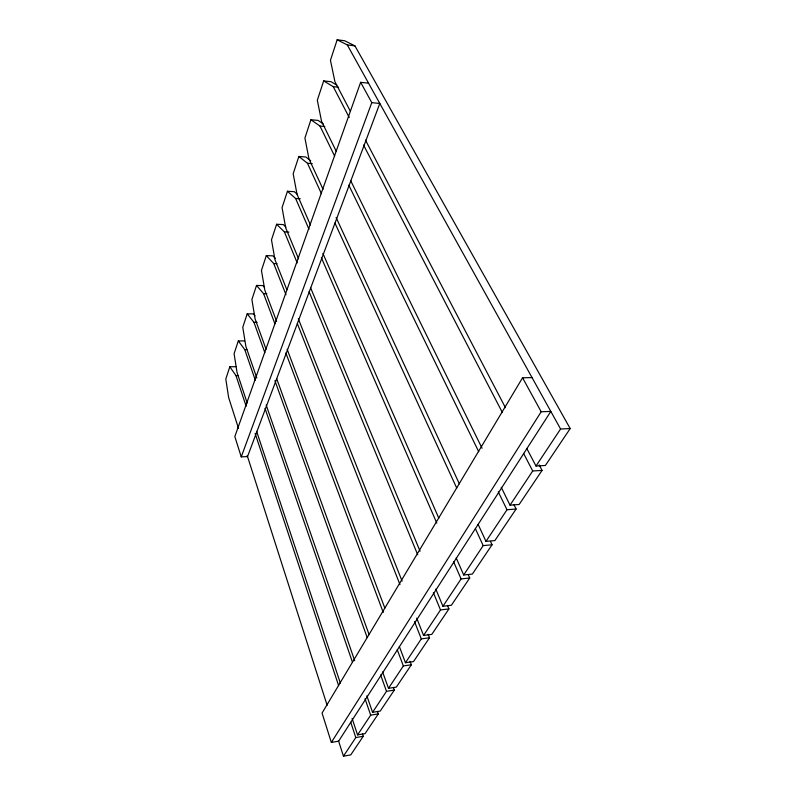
<?xml version="1.0" encoding="UTF-8"?>
<svg xmlns="http://www.w3.org/2000/svg" width="796" height="796" viewBox="0 0 796 796"><rect width="100%" height="100%" fill="white"/><g stroke="black" fill="none" stroke-linecap="round" stroke-linejoin="round"><path stroke-width="1.19" d="M235.895 366.687L229.825 366.767L225.805 379.005L228.631 397.512L238.482 428.288M244.501 340.907L238.303 340.917L234.094 353.742L237.049 372.518L247.218 403.104M255.028 315.773L253.516 313.903L247.198 313.843L242.78 327.275L245.855 346.33L256.819 378.01M264.551 287.406L262.959 285.585L256.521 285.446L251.894 299.545L255.098 318.878L266.073 349.275M275.386 258.481L272.889 255.844L266.312 255.625L261.446 270.431L264.799 290.062L276.63 321.405M285.943 227.109L283.316 224.591L276.6 224.273L271.486 239.845L274.988 259.775L286.878 289.824M297.057 194.085L294.301 191.687L287.436 191.269L282.053 207.666L285.714 227.895L298.58 258.849M310.709 160.772L305.873 157.011L298.858 156.474L293.177 173.767L297.027 194.294L310.46 224.979M323.186 123.907L318.092 120.405L310.918 119.748L304.918 138.006L308.957 158.842L323.057 189.309M336.817 85.162L331.007 81.709L323.664 80.923L317.325 100.226L321.564 121.37L336.36 151.499M526.773 448.427L535.987 466.048L545.379 465.481L570.195 428.576L354.926 45.87L344.678 40.745L337.166 39.8L330.449 60.257L334.917 81.709L350.469 111.44M360.648 82.326L234.83 436.566L241.238 456.884L247.536 456.576L379.801 103.46L371.782 102.644L360.648 82.326L368.548 83.182M241.238 456.884L371.782 102.644M532.036 377.603L522.564 377.782L322.062 713.047L331.335 742.429L338.628 741.166L550.822 411.423L541.19 411.761L331.335 742.429M338.519 740.807L343.444 756.2L355.802 737.574L363.255 736.29L362.469 733.932M352.101 718.43L357.573 734.907L370.687 715.146L378.319 713.893L377.503 711.554M366.876 695.893L372.568 712.311L386.508 691.316L394.319 690.102L393.463 687.774M382.587 671.933L388.498 688.301L403.343 665.944L411.343 664.789L410.02 661.307M399.333 646.481L405.462 662.73L421.303 638.87L429.512 637.775L428.129 634.312M416.716 618.114L423.572 635.447L440.506 609.935L448.924 608.91L447.481 605.477M435.79 589.07L442.934 606.273L461.083 578.931L469.72 577.986L468.217 574.583M456.227 557.946L463.69 574.991L483.182 545.618L492.047 544.782L490.475 541.399M478.157 524.465L485.988 541.389L506.992 509.738L516.097 509.022L513.898 504.555M501.251 487.321L510.017 505.171L532.713 470.983L542.066 470.406L539.181 464.904M535.987 466.048L560.573 428.994L570.195 428.576M363.255 736.29L350.747 754.897L343.444 756.2M378.319 713.893L365.046 733.623L357.573 734.907M394.319 690.102L380.219 711.077L372.568 712.311M411.343 664.789L396.338 687.107L388.498 688.301M429.512 637.775L413.502 661.585L405.462 662.73M448.924 608.91L431.81 634.362L423.572 635.447M469.72 577.986L451.382 605.258L442.934 606.273M492.047 544.782L472.356 574.065L463.69 574.991M516.097 509.022L494.893 540.564L485.988 541.389M542.066 470.406L519.161 504.465L510.017 505.171M229.825 366.767L235.994 375.622L238.462 375.583M238.303 340.917L244.76 349.593L246.85 349.583M247.198 313.843L253.944 322.3L257.148 322.32M256.521 285.446L263.585 293.654L266.849 293.714M266.312 255.625L273.715 263.546L277.048 263.645M276.6 224.273L284.381 231.865L288.918 232.064M287.436 191.269L295.615 198.493L300.251 198.761M298.858 156.474L307.465 163.27L312.211 163.618M310.918 119.748L319.992 126.057L324.848 126.484M323.664 80.923L333.245 86.674L338.569 87.232M337.166 39.8L347.295 44.914L354.926 45.87M347.295 44.914L560.573 428.994M522.564 377.782L541.19 411.761M365.454 140.076L505.45 407.681M333.245 86.674L349.245 117.5M363.533 145.031L502.415 412.626M523.559 453.372L532.713 470.983M350.598 180.503L482.077 448.277M319.992 126.057L334.668 156.175M348.797 185.169L478.724 451.74M498.296 491.898L506.992 509.738M336.111 217.517L459.362 483.839M307.465 163.27L321.465 193.726M334.937 223.049L456.745 488.097M475.411 528.703L483.182 545.618M322.897 253.387L438.815 518.176M295.615 198.493L308.987 229.238M321.375 257.715L436.805 523.111M453.65 561.847L461.083 578.931M310.49 287.515L420.069 551.23M284.381 231.865L297.197 262.899M309.057 291.625L417.721 554.782M433.382 592.702L440.506 609.935M298.301 318.718L402.089 581.12M273.715 263.546L285.983 294.729M297.336 323.594L399.96 584.592M414.487 621.547L421.303 638.87M287.147 349.275L384.866 608.164M263.585 293.654L274.938 323.902M285.863 352.986L383.254 612.423M397.224 649.655L403.343 665.944M276.63 378.508L369.075 634.531M253.944 322.3L264.849 352.658M274.918 380.687L367.205 637.596M380.627 674.958L386.508 691.316M266.163 404.985L354.698 660.7M244.76 349.593L255.287 380.15M265.008 408.368L352.469 662.252M365.016 698.689L370.687 715.146M256.611 431.342L340.36 683.137M235.994 375.622L246.143 406.278M255.118 433.392L338.638 685.694M350.738 722.241L355.802 737.574M247.198 455.521L327.146 705.296"/></g></svg>
